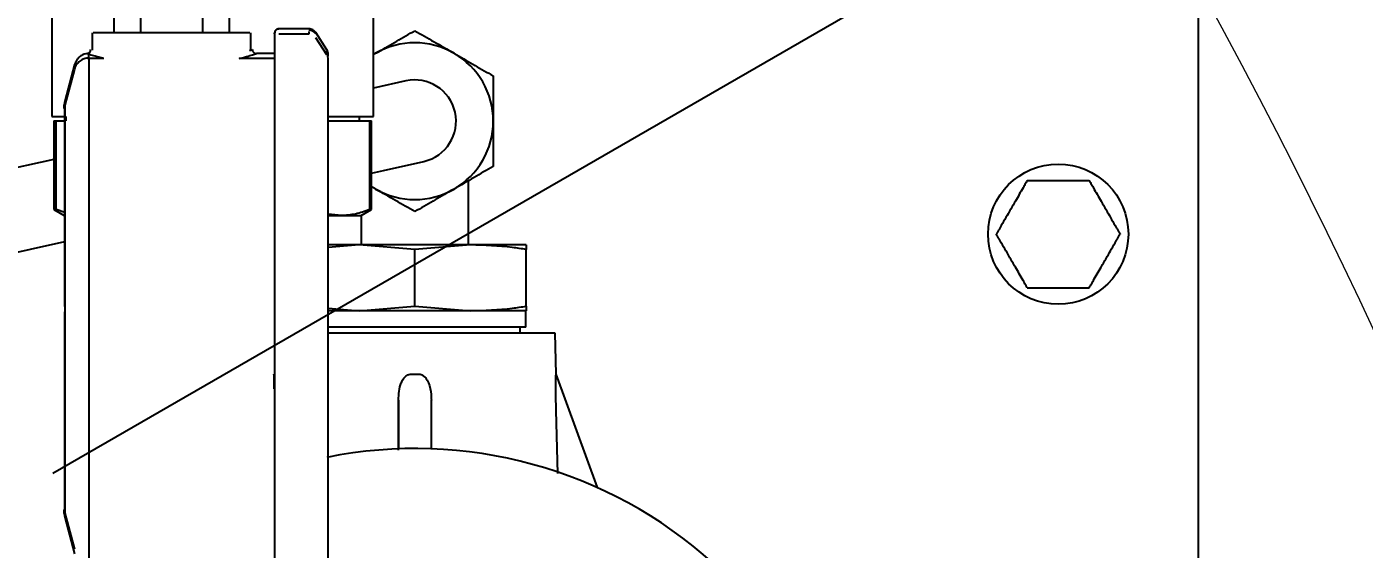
# Model space of a CAD drawing. Header units: inches. Extents: x -347369 to -260369, y 119522 to 149869.
# Drawn here: x -284713.7 to -284551.6, y 139290.4 to 139353.8 of the extents above; entities that cross this region are included whole.
import ezdxf

# ---------------------------------------------------------------- set-up
doc = ezdxf.new("R2010")
doc.units = ezdxf.units.IN
doc.header["$LTSCALE"] = 300
doc.linetypes.add('CENTRO', pattern=[2, 1.25, -0.25, 0.25, -0.25])
doc.linetypes.add('NASCOSTA', pattern=[0.375, 0.25, -0.125])
for name, color, linetype in [('ASSI', 254, 'CENTRO'), ('MACCHINA', 40, 'Continuous'), ('QUOTE', 7, 'Continuous')]:
    doc.layers.add(name, color=color, linetype=linetype)
doc.styles.get("Standard").update_dxf_attribs({"font": 'romans.shx'})
doc.dimstyles.new('sc1a100', dxfattribs={"dimscale": 100, "dimtxt": 3, "dimasz": 3, "dimexe": 0, "dimexo": 0, "dimgap": 1, "dimtad": 1, "dimzin": 12, "dimdsep": 46, "dimtxsty": 'Standard', "dimblk": 'CLOSEDBLANK', "dimcen": 1, "dimclrd": 253, "dimclre": 253, "dimclrt": 2, "dimadec": 0, "dimazin": 3, "dimtfac": 1, "dimtmove": 0, "dimatfit": 1, "dimldrblk": 'CLOSEDBLANK', "dimfxl": 1, "dimtolj": 1, "dimtzin": 0, "dimarcsym": 0})
doc.dimstyles.new('sc1a100_pollici', dxfattribs={"dimscale": 100, "dimtxt": 3, "dimasz": 3, "dimexe": 0, "dimexo": 0, "dimgap": 1, "dimtad": 1, "dimzin": 12, "dimdsep": 46, "dimtxsty": 'Standard', "dimblk": 'CLOSEDBLANK', "dimcen": 1, "dimclrd": 253, "dimclre": 253, "dimclrt": 2, "dimadec": 0, "dimazin": 3, "dimtfac": 1, "dimtmove": 0, "dimatfit": 1, "dimldrblk": 'CLOSEDBLANK', "dimfxl": 1, "dimtolj": 1, "dimtzin": 0, "dimarcsym": 0})

# ---------------------------------------------------------------- blocks, each defined once
blk = doc.blocks.new('_ClosedBlank')
at = {"color": 0, "linetype": 'ByBlock', "lineweight": -2}
for p, q in [((-1, 0.16667), (0, 0)), ((-1, 0.16667), (-1, -0.16667)), ((0, 0), (-1, -0.16667))]:
    blk.add_line(p, q, dxfattribs=at)
blk = doc.blocks.new('*D10')
at = {"layer": 'Defpoints', "color": 0, "transparency": 16777216}
for p in [(-300380.17, 144199.66), (-282330.17, 140899.66), (-300380.17, 139125.63)]:
    blk.add_point(p, dxfattribs=at)
at = {"layer": 'QUOTE', "color": 253, "lineweight": -2, "transparency": 16777216}
for p, q in [((-300380.17, 139125.63), (-300380.17, 144199.66)), ((-282630.17, 144199.66), (-300080.17, 144199.66)), ((-282330.17, 140899.66), (-282330.17, 144199.66))]:
    blk.add_line(p, q, dxfattribs=at)
at = {"layer": 'QUOTE', "color": 253, "lineweight": -2, "transparency": 16777216, "xscale": 300, "yscale": 300, "zscale": 300, "rotation": 180}
blk.add_blockref('_ClosedBlank', (-300380.17, 144199.66), dxfattribs=at)
at = {"layer": 'QUOTE', "color": 253, "lineweight": -2, "transparency": 16777216, "xscale": 300, "yscale": 300, "zscale": 300}
blk.add_blockref('_ClosedBlank', (-282330.17, 144199.66), dxfattribs=at)
at = {"layer": 'QUOTE', "color": 2, "transparency": 16777216, "char_height": 300, "attachment_point": 5}
for s, insert in [('\\A1;18050', (-291355.17, 144449.66)), ('\\A1;[59\'-2 5/8"]', (-291355.17, 143871.08))]:
    blk.add_mtext(s, dxfattribs=dict(at, insert=insert))
blk = doc.blocks.new('*D27')
at = {"layer": 'Defpoints', "color": 0, "transparency": 16777216}
for p in [(-285230.17, 140399.66), (-284017.73, 139699.66), (-287395.23, 137749.66), (-287103.2, 136767.46), (-285230.17, 136499.66)]:
    blk.add_point(p, dxfattribs=at)
at = {"layer": 'QUOTE', "color": 253, "lineweight": -2, "transparency": 16777216}
for p, q in [((-287395.23, 137749.66), (-287753.7, 137542.69)), ((-285230.17, 136499.66), (-285230.17, 136085.73))]:
    blk.add_line(p, q, dxfattribs=at)
blk.add_arc((-285230.17, 138999.66), 2913.92, 215.90144, 264.09856, dxfattribs=at)
at = {"layer": 'QUOTE', "color": 253, "lineweight": -2, "transparency": 16777216, "xscale": 300, "yscale": 300, "zscale": 300}
for p, rotation in [((-287753.7, 137542.69), 122.9507175305296), ((-285230.17, 136085.73), 357.0492824694705)]:
    blk.add_blockref('_ClosedBlank', p, dxfattribs=dict(at, rotation=rotation))
at = {"layer": 'QUOTE', "color": 2, "transparency": 16777216, "insert": (-286562.13, 136692.63), "char_height": 300, "attachment_point": 5, "rotation": 330}
blk.add_mtext('\\A1;60°', dxfattribs=at)
blk = doc.blocks.new('*D37')
at = {"layer": 'Defpoints', "color": 0, "transparency": 16777216}
for p in [(-285230.17, 140399.66), (-286220.12, 139989.61), (-283462.4, 137231.89), (-285230.17, 136499.66), (-284473.38, 136175.3)]:
    blk.add_point(p, dxfattribs=at)
at = {"layer": 'QUOTE', "color": 253, "lineweight": -2, "transparency": 16777216}
for p, q in [((-283462.4, 137231.89), (-283162.59, 136932.08)), ((-285230.17, 136499.66), (-285230.17, 136075.67))]:
    blk.add_line(p, q, dxfattribs=at)
blk.add_arc((-285230.17, 138999.66), 2923.99, 275.8811, 309.1189, dxfattribs=at)
at = {"layer": 'QUOTE', "color": 253, "lineweight": -2, "transparency": 16777216, "xscale": 300, "yscale": 300, "zscale": 300}
for p, rotation in [((-283162.59, 136932.08), 42.0594481817856), ((-285230.17, 136075.67), 182.9405518182139)]:
    blk.add_blockref('_ClosedBlank', p, dxfattribs=dict(at, rotation=rotation))
at = {"layer": 'QUOTE', "color": 2, "transparency": 16777216, "insert": (-284206.88, 136529.21), "char_height": 300, "attachment_point": 5, "rotation": 22.5}
blk.add_mtext('\\A1;45°', dxfattribs=at)
blk = doc.blocks.new('A$Cda148bbc')
at = {"layer": 'MACCHINA', "lineweight": 0}
h = blk.add_hatch(color=5, dxfattribs=at)
edge = h.paths.add_edge_path(flags=0)
edge.add_line((-93.56, 1228.82), (-87.55, 1228.82))
edge.add_line((-87.55, 1228.82), (-87.6, 1230.83))
edge.add_line((-87.6, 1230.83), (-93.6, 1230.83))
edge.add_ellipse((-93.66, 1233.04), major_axis=(2.17, -0.71), ratio=0.96225, start_angle=198.6768, end_angle=288.6768, ccw=False)
edge.add_line((-95.93, 1233.04), (-96.2, 1244.68))
edge.add_ellipse((-100.55, 1244.68), major_axis=(-4.15, 1.35), ratio=0.96225, start_angle=198.6768, end_angle=288.6768)
edge.add_line((-100.65, 1248.9), (-130.26, 1248.9))
edge.add_ellipse((-130.16, 1244.68), major_axis=(-4.15, 1.35), ratio=0.96225, start_angle=288.6768, end_angle=378.6768)
edge.add_line((-134.51, 1244.68), (-117.97, 536.34))
edge.add_ellipse((-113.62, 536.18), major_axis=(3.37, -2.92), ratio=0.940756, start_angle=220.502, end_angle=250.502)
edge.add_line((-117.33, 534.16), (-77.89, 467.67))
edge.add_ellipse((-74.17, 469.69), major_axis=(3.37, -2.92), ratio=0.940756, start_angle=250.502, end_angle=400.502)
edge.add_line((-69.82, 469.53), (-70.08, 480.61))
edge.add_ellipse((-67.8, 480.52), major_axis=(-1.77, 1.53), ratio=0.940756, start_angle=-49.498, end_angle=40.502, ccw=False)
edge.add_line((-67.85, 482.78), (-39.05, 481.72))
edge.add_line((-39.05, 481.72), (-39.09, 483.77))
edge.add_line((-39.09, 483.77), (-67.9, 484.83))
edge.add_ellipse((-67.8, 480.52), major_axis=(-3.37, 2.92), ratio=0.940756, start_angle=310.502, end_angle=400.502)
edge.add_line((-72.15, 480.68), (-71.89, 469.6))
edge.add_ellipse((-74.17, 469.69), major_axis=(1.77, -1.53), ratio=0.940756, start_angle=-109.498, end_angle=40.502, ccw=False)
edge.add_line((-76.12, 468.63), (-115.56, 535.12))
edge.add_ellipse((-113.62, 536.18), major_axis=(1.77, -1.53), ratio=0.940756, start_angle=220.502, end_angle=250.502, ccw=False)
edge.add_line((-115.9, 536.26), (-132.44, 1244.68))
edge.add_ellipse((-130.16, 1244.68), major_axis=(-2.17, 0.71), ratio=0.96225, start_angle=-71.3232, end_angle=18.6768, ccw=False)
edge.add_line((-130.21, 1246.89), (-100.6, 1246.89))
edge.add_ellipse((-100.55, 1244.68), major_axis=(-2.17, 0.71), ratio=0.96225, start_angle=198.6768, end_angle=288.6768, ccw=False)
edge.add_line((-98.28, 1244.68), (-98, 1233.04))
edge.add_ellipse((-93.66, 1233.04), major_axis=(4.15, -1.35), ratio=0.96225, start_angle=198.6768, end_angle=288.6768)
at = {"layer": 'ASSI'}
blk.add_line((0, -2400), (0, 1400), dxfattribs=at)
at = {"layer": 'MACCHINA', "color": 8, "linetype": 'NASCOSTA', "lineweight": 5, "ltscale": 2.5}
blk.add_circle((0, 0), 750, dxfattribs=at)
blk = doc.blocks.new('A$Cad528b1c')
at = {"layer": 'MACCHINA'}
for p, q in [((519.5, 399.25), (519.5, 343.25)), ((558.5, 343.25), (558.5, 399.25)), ((658.5, 109), (658.5, 375.65)), ((527, 360.9), (527, 353.4)), ((530.23, 360.9), (530.23, 353.4)), ((537.77, 360.9), (537.77, 353.4)), ((541, 360.9), (541, 353.4)), ((550.66, 353.9), (547, 353.9)), ((524.39, 353.4), (524.39, 351.32)), ((543.61, 351.28), (543.61, 353.4)), ((546.5, 353.27), (546.5, 353.4)), ((550.66, 353.25), (547, 353.25)), ((552.84, 351.34), (551.51, 353.44)), ((552.84, 350.73), (551.51, 352.79)), ((523.99, 350.81), (523.76, 350.89)), ((523.76, 350.89), (523.99, 350.81)), ((523.99, 350.17), (523.99, 350.81)), ((525.77, 350.3), (523.99, 350.3)), ((525.78, 350.3), (523.99, 350.3)), ((546.5, 350.3), (542.21, 350.3)), ((546.5, 350.3), (542.21, 350.3)), ((543.45, 351.28), (543.8, 351.4)), ((546.5, 350.9), (544.3, 350.9)), ((552.84, 350.73), (552.73, 350.91)), ((552.88, 351.01), (552.84, 351.22)), ((553, 350.3), (552.88, 351.01)), ((558.75, 350.93), (558.5, 350.78)), ((558.5, 350.78), (558.75, 350.93)), ((522.25, 349.57), (521.06, 345.13)), ((522.25, 349), (521.06, 344.64)), ((562.41, 347.58), (558.5, 346.71)), ((521.06, 345.13), (521, 344.66)), ((521, 344.22), (521, 344.66)), ((519.5, 343.25), (521.03, 343.25)), ((519.75, 342.75), (519.75, 331.97)), ((519.75, 342.75), (520, 342.75)), ((520, 331.97), (520, 342.75)), ((520, 342.75), (521, 342.75)), ((521.2, 343.25), (521.2, 342.75)), ((553, 342.75), (558, 342.75)), ((553.01, 343.25), (558.5, 343.25)), ((556.8, 342.75), (556.8, 343.25)), ((558, 342.75), (558, 331.97)), ((558, 342.75), (558.25, 342.75)), ((558.25, 331.97), (558.25, 342.75)), ((519.75, 338.07), (453.9, 323.4)), ((559.71, 336.73), (564.59, 337.82)), ((558.25, 336.41), (559.71, 336.73)), ((558.25, 334.78), (558.75, 334.47)), ((570, 327.7), (570, 335.48)), ((519.75, 331.97), (521, 331.25)), ((519.75, 331.97), (520, 331.97)), ((521.06, 331.63), (520, 331.97)), ((554.59, 331.25), (553, 331.43)), ((553.06, 331.25), (554.59, 331.25)), ((554.59, 331.25), (557, 331.25)), ((557, 331.25), (558.25, 331.97)), ((557, 331.25), (557, 327.7)), ((558, 331.97), (558.25, 331.97)), ((456, 313.62), (521.06, 328.12)), ((556.75, 327.7), (552.92, 327.7)), ((556.75, 327.7), (553, 327.39)), ((563.5, 327.14), (556.75, 327.7)), ((570.25, 327.7), (556.75, 327.7)), ((570.25, 327.7), (563.5, 327.14)), ((577, 327.7), (570.25, 327.7)), ((577, 327.7), (577, 327.14)), ((563.5, 320.26), (563.5, 327.14)), ((577, 320.26), (577, 327.14)), ((556.75, 319.7), (552.92, 319.7)), ((553, 320.01), (556.75, 319.7)), ((556.75, 319.7), (563.5, 320.26)), ((570.25, 319.7), (556.75, 319.7)), ((563.5, 320.26), (570.25, 319.7)), ((577, 319.7), (570.25, 319.7)), ((576.95, 317.7), (576.95, 319.7)), ((577, 320.26), (577, 319.7)), ((570.23, 317.7), (552.86, 317.7)), ((563.5, 317), (552.9, 317)), ((580.5, 317), (563.5, 317)), ((576.95, 317.7), (570.23, 317.7)), ((576.28, 317), (576.28, 317.7)), ((580.63, 312), (580.5, 317)), ((585.63, 298.26), (580.62, 312.02)), ((561.5, 308.87), (561.5, 302.96)), ((561.5, 302.81), (561.5, 308.87)), ((565.5, 302.96), (565.5, 308.87)), ((580.83, 299.96), (580.63, 307.62)), ((521, 295.61), (521, 295.58)), ((521, 295.14), (521, 295.58)), ((521, 295.14), (521.06, 294.67)), ((521.06, 295.16), (522.25, 290.8)), ((521.06, 295.16), (521.16, 294.81)), ((521.06, 294.67), (522.25, 290.23))]:
    blk.add_line(p, q, dxfattribs=at)
blk.add_circle((641.5, 329), 8.5, dxfattribs=at)
for centre, radius, start, end in [((563.5, 342.7), 9.5, 60, 120), ((563.5, 342.7), 9.5, 0, 60), ((563.5, 342.7), 5, 282.5641, 102.5641), ((563.5, 342.7), 9.5, 300, 0), ((563.5, 342.7), 9.5, 240, 300), ((563.5, 249), 54, 47.948, 101.4112)]:
    blk.add_arc(centre, radius, start, end, dxfattribs=at)
blk.add_ellipse((563.5, 342.71), major_axis=(0, 30.71), ratio=0.531064, start_param=3.110926, end_param=3.172259, dxfattribs=at)
for points, knots in [([(547, 353.9), (546.94, 353.89), (546.82, 353.88), (546.69, 353.8), (546.6, 353.7), (546.54, 353.61), (546.51, 353.51), (546.5, 353.44), (546.5, 353.4)], [0, 0, 0, 0, 0.2200564, 0.4596876, 0.5874682, 0.7201208, 0.8576097, 1, 1, 1, 1]), ([(547, 353.87), (546.93, 353.87), (546.8, 353.85), (546.64, 353.74), (546.52, 353.57), (546.51, 353.44), (546.5, 353.38)], [0, 0, 0, 0, 0.2497492, 0.4997734, 0.7499327, 1, 1, 1, 1]), ([(551.51, 353.44), (551.46, 353.5), (551.36, 353.64), (551.15, 353.78), (550.91, 353.88), (550.75, 353.89), (550.66, 353.9)], [0, 0, 0, 0, 0.250063, 0.500074, 0.750045, 1, 1, 1, 1]), ([(551.51, 353.28), (551.46, 353.34), (551.36, 353.48), (551.15, 353.62), (550.91, 353.72), (550.75, 353.73), (550.66, 353.74)], [0, 0, 0, 0, 0.250326, 0.500355, 0.750195, 1, 1, 1, 1]), ([(550.66, 353.57), (550.66, 353.57), (550.66, 353.57), (550.66, 353.25), (550.66, 353.25)], [0, 0, 0, 0, 0.9998294, 1, 1, 1, 1]), ([(558.75, 350.93), (558.86, 350.99), (559.72, 351.48), (561.32, 352.41), (562.77, 353.25), (563.5, 353.67)], [0, 0, 0, 0, 0.070092, 0.530785, 1, 1, 1, 1]), ([(563.5, 353.67), (564.27, 353.22), (565.83, 352.33), (567.44, 351.4), (568.25, 350.93)], [0, 0, 0, 0, 0.495458, 1, 1, 1, 1]), ([(543.48, 353.4), (543.42, 353.4), (543.22, 353.4), (541.76, 353.4), (539.31, 353.4), (536.19, 353.4), (532.85, 353.4), (529.62, 353.4), (526.92, 353.4), (525.07, 353.4), (524.66, 353.4), (524.49, 353.4)], [0, 0, 0, 0, 0.0512691, 0.1740035, 0.2967085, 0.4194249, 0.5421545, 0.6648778, 0.7875996, 0.9103247, 1, 1, 1, 1]), ([(546.5, 353.27), (546.5, 353.17), (546.5, 352.93), (546.5, 351.03), (546.5, 347.94), (546.5, 343.74), (546.5, 338.63), (546.5, 332.8), (546.5, 326.48), (546.5, 319.9), (546.5, 313.32), (546.5, 307), (546.5, 301.17), (546.5, 296.06), (546.5, 291.86), (546.5, 288.77), (546.5, 286.87), (546.5, 286.63), (546.5, 286.53)], [0, 0, 0, 0, 0.051504, 0.11557, 0.179641, 0.243716, 0.307792, 0.371865, 0.435934, 0.5, 0.564066, 0.628135, 0.692208, 0.756284, 0.820359, 0.88443, 0.948496, 1, 1, 1, 1]), ([(523.76, 350.89), (523.65, 350.87), (523.38, 350.82), (522.96, 350.61), (522.61, 350.28), (522.37, 349.91), (522.29, 349.69), (522.25, 349.57)], [0, 0, 0, 0, 0.161805, 0.382282, 0.661218, 0.823242, 1, 1, 1, 1]), ([(523.99, 350.36), (523.79, 350.34), (523.4, 350.31), (522.87, 350.01), (522.45, 349.58), (522.31, 349.22), (522.25, 349.03)], [0, 0, 0, 0, 0.249269, 0.498697, 0.748864, 1, 1, 1, 1]), ([(523.76, 350.89), (523.82, 350.9), (523.94, 350.93), (524.08, 351.05), (524.18, 351.2), (524.19, 351.32), (524.2, 351.38)], [0, 0, 0, 0, 0.249923, 0.500061, 0.750123, 1, 1, 1, 1]), ([(525.77, 350.3), (525.67, 350.32), (525.17, 350.45), (524.53, 350.64), (524.17, 350.75), (523.99, 350.81)], [0, 0, 0, 0, 0.113289, 0.566199, 1, 1, 1, 1]), ([(542.21, 350.3), (542.44, 350.35), (543.04, 350.51), (543.7, 350.71), (544.21, 350.87), (544.27, 350.89), (544.3, 350.9)], [0, 0, 0, 0, 0.1679291, 0.4515641, 0.7285032, 1, 1, 1, 1]), ([(543.8, 351.4), (543.81, 351.33), (543.82, 351.2), (543.94, 351.04), (544.1, 350.92), (544.23, 350.91), (544.3, 350.9)], [0, 0, 0, 0, 0.249897, 0.500029, 0.750184, 1, 1, 1, 1]), ([(552.96, 350.53), (552.98, 350.62), (553.02, 350.8), (552.98, 351.09), (552.89, 351.25), (552.84, 351.34)], [0, 0, 0, 0, 0.327057, 0.6635614, 1, 1, 1, 1]), ([(553, 289.5), (553, 289.83), (553, 290.45), (553, 292.04), (553, 293.83), (553, 295.91), (553, 298.13), (553, 300.45), (553, 303.06), (553, 306.21), (553, 310.05), (553, 314.11), (553, 318.31), (553, 322.5), (553, 326.54), (553, 330.3), (553, 333.47), (553, 336.38), (553, 339.31), (553, 342.21), (553, 344.89), (553, 347.18), (553, 349.17), (553, 349.91), (553, 350.3)], [0, 0, 0, 0, 0.052089, 0.099392, 0.141907, 0.179631, 0.222464, 0.256812, 0.287845, 0.335195, 0.383527, 0.43252, 0.48153, 0.53054, 0.578514, 0.62391, 0.666712, 0.69877, 0.740222, 0.791066, 0.835379, 0.884974, 0.939849, 1, 1, 1, 1]), ([(553, 289.5), (553, 289.83), (553, 290.45), (553, 292.04), (553, 293.83), (553, 295.91), (553, 298.13), (553, 300.45), (553, 303.06), (553, 306.21), (553, 310.05), (553, 314.11), (553, 318.31), (553, 322.5), (553, 326.54), (553, 330.3), (553, 333.47), (553, 336.38), (553, 339.31), (553, 342.21), (553, 344.89), (553, 347.18), (553, 349.17), (553, 349.91), (553, 350.3)], [0, 0, 0, 0, 0.052089, 0.099392, 0.141907, 0.179631, 0.222464, 0.256812, 0.287845, 0.335195, 0.383527, 0.43252, 0.48153, 0.53054, 0.578514, 0.62391, 0.666712, 0.69877, 0.740222, 0.791066, 0.835379, 0.884974, 0.939849, 1, 1, 1, 1]), ([(568.25, 350.93), (568.36, 350.86), (569.22, 350.37), (570.82, 349.44), (572.27, 348.61), (573, 348.18)], [0, 0, 0, 0, 0.070092, 0.530785, 1, 1, 1, 1]), ([(522.25, 349.02), (522.25, 349.02), (522.25, 349.02), (522.25, 349), (522.25, 349)], [0, 0, 0, 0, 0.999774, 1, 1, 1, 1]), ([(523.99, 350.17), (523.99, 350.06), (523.99, 349.66), (523.99, 347.8), (523.99, 344.71), (523.99, 340.64), (523.99, 335.83), (523.99, 330.44), (523.99, 324.66), (523.99, 318.7), (523.99, 312.79), (523.99, 307.14), (523.99, 301.95), (523.99, 297.43), (523.99, 293.7), (523.99, 291.05), (523.99, 289.65), (523.99, 289.46), (523.99, 289.45)], [0, 0, 0, 0, 0.026155, 0.095609, 0.165064, 0.23452, 0.303978, 0.373436, 0.442892, 0.512348, 0.581804, 0.651259, 0.720715, 0.790172, 0.859628, 0.929084, 0.998539, 1, 1, 1, 1]), ([(573, 348.18), (573, 346.86), (573, 345.05), (573, 343.19), (573, 342.7)], [0, 0, 0, 0, 0.7353287, 1, 1, 1, 1]), ([(521.06, 344.89), (521.06, 344.83), (521.06, 344.66), (521.06, 343.33), (521.06, 341.02), (521.06, 337.85), (521.06, 334.01), (521.06, 329.62), (521.06, 324.85), (521.06, 319.9), (521.06, 314.95), (521.06, 310.18), (521.06, 305.79), (521.06, 301.94), (521.06, 298.8), (521.06, 296.4), (521.06, 295.57), (521.06, 295.16)], [0, 0, 0, 0, 0.034481, 0.103445, 0.17241, 0.241375, 0.310342, 0.379309, 0.448276, 0.517242, 0.586207, 0.655172, 0.724138, 0.793104, 0.86207, 0.931035, 1, 1, 1, 1]), ([(521.06, 320.24), (521.06, 321.78), (521.06, 324.97), (521.06, 329.62), (521.06, 334.01), (521.06, 337.86), (521.06, 341), (521.06, 343.4), (521.06, 344.23), (521.06, 344.64)], [0, 0, 0, 0, 0.134197, 0.278497, 0.422798, 0.5671, 0.711401, 0.855701, 1, 1, 1, 1]), ([(573, 342.7), (573, 341.31), (573, 339.45), (573, 337.67), (573, 337.22)], [0, 0, 0, 0, 0.7474363, 1, 1, 1, 1]), ([(573, 337.22), (572.23, 336.77), (570.67, 335.87), (569.06, 334.94), (568.25, 334.47)], [0, 0, 0, 0, 0.495458, 1, 1, 1, 1]), ([(558.75, 334.47), (558.64, 334.54), (558.47, 334.63), (558.3, 334.73), (558.25, 334.76)], [0, 0, 0, 0, 0.67453, 1, 1, 1, 1]), ([(563.5, 331.73), (562.73, 332.18), (561.17, 333.07), (559.56, 334), (558.75, 334.47)], [0, 0, 0, 0, 0.495458, 1, 1, 1, 1]), ([(568.25, 334.47), (568.14, 334.41), (567.28, 333.92), (565.68, 332.99), (564.23, 332.15), (563.5, 331.73)], [0, 0, 0, 0, 0.070092, 0.530785, 1, 1, 1, 1]), ([(637.75, 335.5), (637.74, 335.49), (637.73, 335.48), (637.66, 335.35), (637.51, 335.08), (637.05, 334.3), (636.37, 333.11), (635.63, 331.83), (635.01, 330.76), (634.57, 330.01), (634.27, 329.47), (634.11, 329.2), (634.02, 329.05), (634, 329), (633.99, 329), (633.99, 329)], [0, 0, 0, 0, 0.027617, 0.055132, 0.099932, 0.176365, 0.396822, 0.574336, 0.696424, 0.831688, 0.882386, 0.933404, 0.965546, 0.993237, 1, 1, 1, 1]), ([(637.75, 335.5), (637.76, 335.5), (637.77, 335.5), (637.91, 335.5), (638.22, 335.5), (639.1, 335.5), (640.26, 335.5), (641.63, 335.5), (642.84, 335.5), (643.9, 335.5), (644.61, 335.5), (644.96, 335.5), (645.18, 335.5), (645.25, 335.5), (645.25, 335.5), (645.25, 335.5)], [0, 0, 0, 0, 0.02735, 0.054391, 0.098798, 0.174239, 0.388926, 0.499795, 0.655902, 0.814157, 0.869472, 0.925124, 0.958685, 0.992551, 1, 1, 1, 1]), ([(645.25, 335.5), (645.26, 335.49), (645.27, 335.48), (645.34, 335.35), (645.49, 335.08), (645.95, 334.3), (646.63, 333.11), (647.37, 331.83), (647.99, 330.76), (648.43, 330.01), (648.73, 329.47), (648.89, 329.2), (648.98, 329.05), (649, 329), (649.01, 329), (649.01, 329)], [0, 0, 0, 0, 0.027617, 0.055132, 0.099932, 0.176365, 0.396822, 0.574336, 0.696424, 0.831688, 0.882386, 0.933404, 0.965546, 0.993237, 1, 1, 1, 1]), ([(558, 331.97), (557.44, 331.77), (556.31, 331.35), (555.16, 331.28), (554.59, 331.25)], [0, 0, 0, 0, 0.497541, 1, 1, 1, 1]), ([(577, 327.14), (576.44, 327.22), (574.2, 327.56), (571.94, 327.64), (570.25, 327.7)], [0, 0, 0, 0, 0.250564, 1, 1, 1, 1]), ([(637.75, 322.5), (637.74, 322.51), (637.73, 322.52), (637.66, 322.65), (637.51, 322.92), (637.05, 323.7), (636.37, 324.89), (635.63, 326.17), (635.01, 327.24), (634.57, 327.99), (634.27, 328.53), (634.11, 328.8), (634.02, 328.95), (634, 329), (633.99, 329), (633.99, 329)], [0, 0, 0, 0, 0.027617, 0.055132, 0.099932, 0.176365, 0.396822, 0.574336, 0.696424, 0.831688, 0.882386, 0.933404, 0.965546, 0.993237, 1, 1, 1, 1]), ([(645.25, 322.5), (645.26, 322.51), (645.27, 322.52), (645.34, 322.65), (645.49, 322.92), (645.95, 323.7), (646.63, 324.89), (647.37, 326.17), (647.99, 327.24), (648.43, 327.99), (648.73, 328.53), (648.89, 328.8), (648.98, 328.95), (649, 329), (649.01, 329), (649.01, 329)], [0, 0, 0, 0, 0.027617, 0.055132, 0.099932, 0.176365, 0.396822, 0.574336, 0.696424, 0.831688, 0.882386, 0.933404, 0.965546, 0.993237, 1, 1, 1, 1]), ([(637.75, 322.5), (637.76, 322.5), (637.77, 322.5), (637.91, 322.5), (638.22, 322.5), (639.1, 322.5), (640.26, 322.5), (641.63, 322.5), (642.84, 322.5), (643.9, 322.5), (644.61, 322.5), (644.96, 322.5), (645.18, 322.5), (645.25, 322.5), (645.25, 322.5), (645.25, 322.5)], [0, 0, 0, 0, 0.02735, 0.054391, 0.098798, 0.174239, 0.388926, 0.499795, 0.655902, 0.814157, 0.869472, 0.925124, 0.958685, 0.992551, 1, 1, 1, 1]), ([(521.06, 295.16), (521.06, 295.57), (521.06, 296.4), (521.06, 298.8), (521.06, 301.94), (521.06, 305.79), (521.06, 310.18), (521.06, 314.83), (521.06, 318.02), (521.06, 319.56)], [0, 0, 0, 0, 0.144297, 0.288594, 0.432894, 0.577196, 0.7215, 0.865802, 1, 1, 1, 1]), ([(570.25, 319.7), (571.94, 319.76), (574.2, 319.84), (576.44, 320.18), (577, 320.26)], [0, 0, 0, 0, 0.749436, 1, 1, 1, 1]), ([(546.38, 312.02), (546.38, 312.02), (546.38, 312.02), (546.39, 311.92), (546.4, 311.66), (546.41, 311.1), (546.41, 310.57), (546.4, 310.25)], [0, 0, 0, 0, 0.08144, 0.162507, 0.301427, 0.575408, 1, 1, 1, 1]), ([(561.5, 308.87), (561.55, 309.59), (561.6, 310.49), (562.07, 311.42), (562.34, 311.76), (562.64, 311.96), (562.86, 312.02), (562.98, 312.02), (563, 312.01)], [0, 0, 0, 0, 0.566079, 0.695821, 0.826305, 0.903649, 0.981639, 1, 1, 1, 1]), ([(564, 312.01), (564.09, 312.01), (564.25, 312), (564.53, 311.86), (564.87, 311.54), (565.28, 310.76), (565.47, 309.81), (565.49, 309.1), (565.5, 308.87)], [0, 0, 0, 0, 0.066871, 0.133474, 0.242601, 0.434392, 0.820267, 1, 1, 1, 1]), ([(580.63, 307.62), (580.61, 308.64), (580.58, 309.85), (580.59, 311.18), (580.6, 311.62), (580.61, 311.89), (580.62, 312.02), (580.62, 312.02), (580.62, 312.02)], [0, 0, 0, 0, 0.611811, 0.726231, 0.857462, 0.909189, 0.961414, 1, 1, 1, 1])]:
    blk.add_open_spline(points, degree=3, knots=knots, dxfattribs=at)

msp = doc.modelspace()

# ---------------------------------------------------------------- block references
for rotation in [45, 299.9999999999999]:
    msp.add_blockref('A$Cda148bbc', (-285230.166, 138999.656), dxfattribs=dict(rotation=rotation))
msp.add_blockref('A$Cad528b1c', (-285230.166, 138999.656))

# ---------------------------------------------------------------- dimensions: what is measured, and where the dimension line sits
at = {"layer": 'QUOTE'}
dim = msp.add_linear_dim(base=(-300380.167, 144199.656), p1=(-282330.166, 140899.656), p2=(-300380.167, 139125.625), dimstyle='sc1a100_pollici', override={"dimpost": '\\X'}, dxfattribs=at)
dim.commit()
dim.dimension.update_dxf_attribs({"geometry": '*D10', "text_midpoint": (-291355.166, 144199.656), "dimtype": 160})
for base, line2, picture, middle in [((-287103.201, 136767.46), ((-287395.23, 137749.656), (-284017.731, 139699.656)), '*D27', (-286562.128, 136692.63)), ((-284473.382, 136175.299), ((-283462.399, 137231.889), (-286220.116, 139989.605)), '*D37', (-284206.875, 136529.212))]:
    dim = msp.add_angular_dim_2l(base=base, line1=((-285230.166, 136499.656), (-285230.166, 140399.656)), line2=line2, dimstyle='sc1a100', dxfattribs=at)
    dim.commit()
    dim.dimension.update_dxf_attribs({"geometry": picture, "text_midpoint": middle})

doc.saveas('drawing.dxf')
